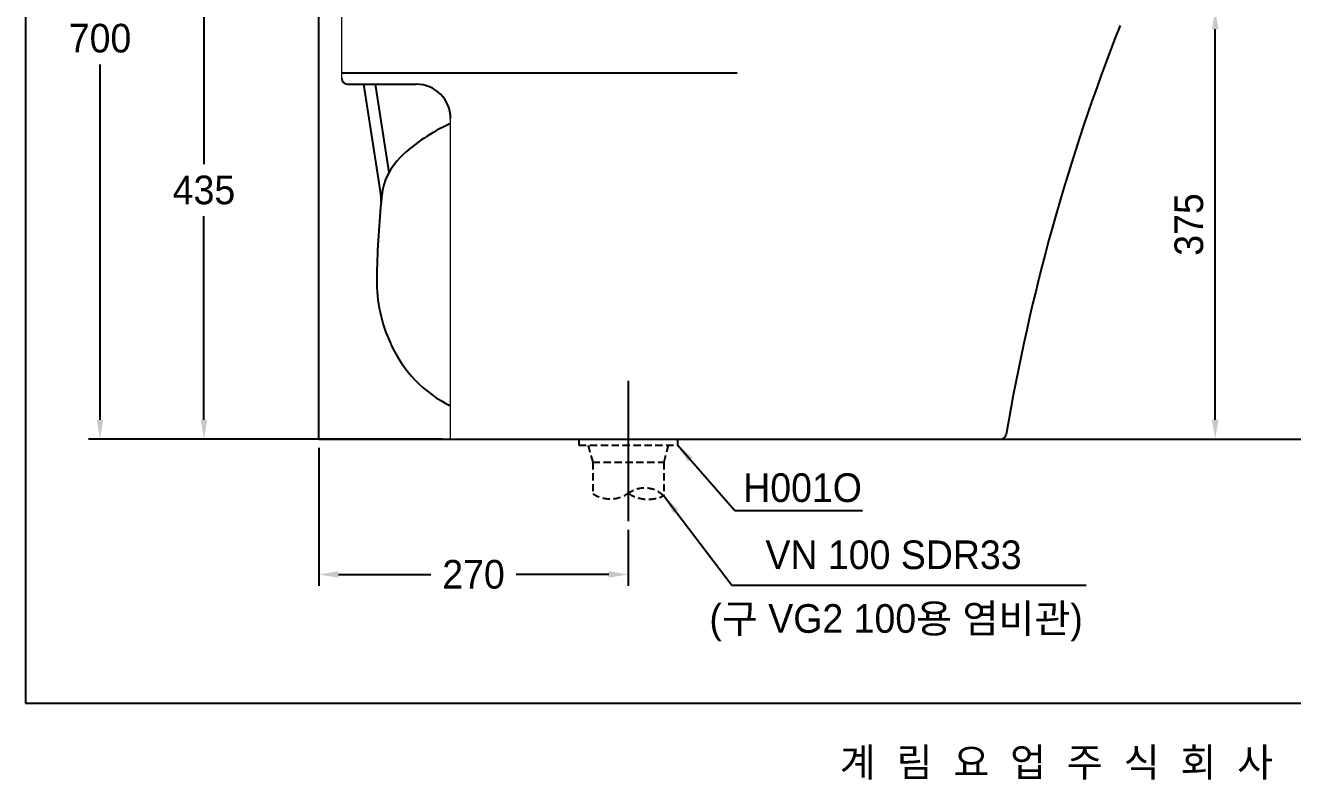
# Model space of a CAD drawing. Header units: millimetres. Extents: x 0 to 5600, y -67 to 2530.
# Drawn here: x 3800 to 4906, y -67 to 592 of the extents above; entities that cross this region are included whole.
import ezdxf
from ezdxf.enums import TextEntityAlignment as Align
from ezdxf.lldxf.tags import DXFTag

# ---------------------------------------------------------------- set-up
doc = ezdxf.new("R2010")
doc.units = ezdxf.units.MM
doc.linetypes.add('DASHED2', pattern=[9.525, 6.35, -3.175])
for name, color, linetype in [('TEXT', 7, 'Continuous'), ('내부선 및 부속', 4, 'Continuous'), ('도각라인', 7, 'Continuous'), ('외형선', 3, 'Continuous'), ('점선', 6, 'DASHED2'), ('중심선', 1, 'DASHED'), ('치수선', 7, 'Continuous')]:
    doc.layers.add(name, color=color, linetype=linetype)
doc.styles.add('____', font='')
doc.styles.add('타이틀', font='H2GTRM.TTF', dxfattribs={"height": 25})
doc.styles.get('____').set_extended_font_data('굴림')
tags = doc.linetypes.add('DASHDOT', pattern=[70, 31, -13, 13, -13]).pattern_tags.tags
tags[10:11] = [DXFTag(74, 4), DXFTag(75, 0), DXFTag(340, '0'), DXFTag(46, 0.0), DXFTag(50, 0.0), DXFTag(44, 0.0), DXFTag(45, 0.0)]
tags[8:9] = [DXFTag(74, 4), DXFTag(75, 0), DXFTag(340, '0'), DXFTag(46, 0.0), DXFTag(50, 0.0), DXFTag(44, 0.0), DXFTag(45, 0.0)]
tags[6:7] = [DXFTag(74, 4), DXFTag(75, 0), DXFTag(340, '0'), DXFTag(46, 0.0), DXFTag(50, 0.0), DXFTag(44, 0.0), DXFTag(45, 0.0)]
tags[4:5] = [DXFTag(74, 4), DXFTag(75, 0), DXFTag(340, '0'), DXFTag(46, 0.0), DXFTag(50, 0.0), DXFTag(44, 0.0), DXFTag(45, 0.0)]
tags = doc.linetypes.add('DASHED', pattern=[25.72, 12.86, -12.86]).pattern_tags.tags
tags[6:7] = [DXFTag(74, 4), DXFTag(75, 0), DXFTag(340, '0'), DXFTag(46, 0.0), DXFTag(50, 0.0), DXFTag(44, 0.0), DXFTag(45, 0.0)]
tags[4:5] = [DXFTag(74, 4), DXFTag(75, 0), DXFTag(340, '0'), DXFTag(46, 0.0), DXFTag(50, 0.0), DXFTag(44, 0.0), DXFTag(45, 0.0)]
doc.dimstyles.new('MSADIM', dxfattribs={"dimtxt": 33, "dimasz": 17, "dimexe": 10, "dimexo": 7.5, "dimgap": 10, "dimtad": 0, "dimtih": 1, "dimtoh": 1, "dimdec": 0, "dimzin": 1, "dimdsep": 46, "dimtxsty": '____', "dimcen": 11.25, "dimadec": 0, "dimazin": 0, "dimtfac": 1, "dimtdec": 0, "dimtix": 1, "dimtmove": 0, "dimatfit": 3, "dimfxl": 1, "dimtolj": 1, "dimtzin": 1, "dimarcsym": 0})

# ---------------------------------------------------------------- blocks, each defined once
blk = doc.blocks.new('*D7')
at = {"layer": '치수선', "color": 0, "linetype": 'Continuous', "lineweight": -2, "transparency": 16777216}
for p, q in [((4073.7, 665.2), (3945.9, 665.2)), ((3955.9, 648.2), (3955.9, 470.5)), ((3955.9, 247.2), (3955.9, 424.9)), ((4163.7, 230.2), (3945.9, 230.2))]:
    blk.add_line(p, q, dxfattribs=at)
at = {"layer": '치수선', "color": 0, "linetype": 'Continuous', "transparency": 16777216}
for points in [[(3953.1, 648.2), (3958.7, 648.2), (3955.9, 665.2)], [(3953.1, 247.2), (3958.7, 247.2), (3955.9, 230.2)]]:
    blk.add_solid(points, dxfattribs=at)
at = {"layer": '치수선', "color": 0, "linetype": 'Continuous', "transparency": 16777216, "insert": (3955.9, 447.7), "char_height": 25, "attachment_point": 5, "style": '____'}
blk.add_mtext('\\A1;435', dxfattribs=at)
blk = doc.blocks.new('*D8')
at = {"layer": '치수선', "color": 0, "lineweight": -2, "transparency": 16777216}
for p, q in [((4753.7, 605.2), (4848.6, 605.2)), ((4838.6, 247.2), (4838.6, 588.2)), ((4658.7, 230.2), (4848.6, 230.2))]:
    blk.add_line(p, q, dxfattribs=at)
at = {"layer": '치수선', "color": 0, "transparency": 16777216}
for points in [[(4835.7, 588.2), (4841.4, 588.2), (4838.6, 605.2)], [(4835.7, 247.2), (4841.4, 247.2), (4838.6, 230.2)]]:
    blk.add_solid(points, dxfattribs=at)
at = {"layer": '치수선', "color": 0, "transparency": 16777216, "insert": (4815.7, 417.7), "char_height": 25, "attachment_point": 5, "rotation": 90, "style": '____'}
blk.add_mtext('\\A1;375', dxfattribs=at)
blk = doc.blocks.new('*D10')
at = {"layer": '치수선', "color": 0, "linetype": 'Continuous', "lineweight": -2, "transparency": 16777216}
for p, q in [((3996.7, 930.2), (3855.2, 930.2)), ((3865.2, 913.2), (3865.2, 603)), ((3865.2, 247.2), (3865.2, 557.4)), ((4163.7, 230.2), (3855.2, 230.2))]:
    blk.add_line(p, q, dxfattribs=at)
at = {"layer": '치수선', "color": 0, "linetype": 'Continuous', "transparency": 16777216}
for points in [[(3862.3, 913.2), (3868, 913.2), (3865.2, 930.2)], [(3862.3, 247.2), (3868, 247.2), (3865.2, 230.2)]]:
    blk.add_solid(points, dxfattribs=at)
at = {"layer": '치수선', "color": 0, "linetype": 'Continuous', "transparency": 16777216, "insert": (3865.2, 580.2), "char_height": 25, "attachment_point": 5, "style": '____'}
blk.add_mtext('\\A1;700', dxfattribs=at)
blk = doc.blocks.new('*D11')
at = {"layer": '치수선', "color": 0, "linetype": 'Continuous', "lineweight": -2, "transparency": 16777216}
for p, q in [((4056.2, 222.7), (4056.2, 102.2)), ((4326.2, 151.3), (4326.2, 102.2)), ((4073.2, 112.2), (4153.9, 112.2)), ((4309.2, 112.2), (4228.5, 112.2))]:
    blk.add_line(p, q, dxfattribs=at)
at = {"layer": '치수선', "color": 0, "linetype": 'Continuous', "transparency": 16777216}
for points in [[(4073.2, 115.1), (4073.2, 109.4), (4056.2, 112.2)], [(4309.2, 115.1), (4309.2, 109.4), (4326.2, 112.2)]]:
    blk.add_solid(points, dxfattribs=at)
at = {"layer": '치수선', "color": 0, "linetype": 'Continuous', "transparency": 16777216, "insert": (4191.2, 112.2), "char_height": 25, "attachment_point": 5, "style": '____'}
blk.add_mtext('\\A1;270', dxfattribs=at)

msp = doc.modelspace()

# ---------------------------------------------------------------- linework, layer by layer
at = {"layer": '내부선 및 부속'}
for p, q in [((4076.2, 550.2), (4421.2, 550.2)), ((4095.2, 540.2), (4141.2, 540.2)), ((4105.3, 540.2), (4117.3, 463))]:
    msp.add_line(p, q, dxfattribs=at)
at = {"layer": '내부선 및 부속', "linetype": 'Continuous', "lineweight": 18}
msp.add_line((4171.2, 259.3), (4171.2, 510.2), dxfattribs=at)
at = {"layer": '내부선 및 부속'}
for centre, radius, start, end in [((4141.2, 510.2), 30, 0, 90), ((4229, 372), 145.7, 113.3758, 134.1848), ((4165.8, 437.1), 55, 134.1848, 173.7719), ((4856.7, 361.7), 750, 173.7719, 174.2127)]:
    msp.add_arc(centre, radius, start, end, dxfattribs=at)
at = {"layer": '도각라인', "color": 7}
for p, q in [((3800, 2530), (3800, 0)), ((3800, 0), (5600, 0))]:
    msp.add_line(p, q, dxfattribs=at)
at = {"layer": '외형선'}
for p, q in [((4056.2, 230.2), (4056.2, 1059.4)), ((4081.2, 540.2), (4095.2, 540.2)), ((4095.2, 540.2), (4108.6, 454)), ((4108.6, 454), (4110.4, 442.4)), ((4056.2, 230.2), (4651.2, 230.2)), ((4651.2, 230.2), (5515.1, 230.2))]:
    msp.add_line(p, q, dxfattribs=at)
at = {"layer": '외형선', "linetype": 'Continuous', "lineweight": 18}
for p, q in [((4076.2, 545.2), (4076.2, 660.2)), ((4171.2, 230.2), (4171.2, 259.3))]:
    msp.add_line(p, q, dxfattribs=at)
at = {"layer": '외형선'}
for centre, radius, start, end in [((6430.7, -67), 1800, 158.5408, 170.363), ((4081.2, 545.2), 5, 180, 270), ((4856.7, 361.7), 750, 174.2127, 179.3488), ((4090.6, 439.3), 20, 354.2127, 8.8233), ((4236.7, 368.7), 130, 179.3488, 205.178), ((4219.6, 358.1), 110, 203.9917, 243.885), ((4651.2, 235.2), 5, 270, 350.363)]:
    msp.add_arc(centre, radius, start, end, dxfattribs=at)
at = {"layer": '점선'}
for p, q in [((4283.2, 230.2), (4283.2, 225.2)), ((4283.2, 225.2), (4369.2, 225.2)), ((4291.2, 225.2), (4295.2, 210.2)), ((4361.2, 225.2), (4357.2, 210.2)), ((4369.2, 230.2), (4369.2, 225.2)), ((4295.2, 210.2), (4295.2, 182.7)), ((4295.2, 210.2), (4357.2, 210.2)), ((4357.2, 210.2), (4357.2, 180.9))]:
    msp.add_line(p, q, dxfattribs=at)
for centre, radius, start, end in [((4310.5, 206.3), 28.1, 237.1476, 305.6288), ((4343.6, 210), 32.1, 237.1903, 295.1018), ((4340.5, 163.2), 24.4, 46.5379, 123.8822)]:
    msp.add_arc(centre, radius, start, end, dxfattribs=at)
at = {"layer": '중심선', "linetype": 'DASHDOT'}
msp.add_line((4326.2, 281.2), (4326.2, 158.8), dxfattribs=at)
at = {"layer": '치수선', "linetype": 'Continuous'}
for p, q in [((4419.3, 168), (4530.8, 168)), ((4433.7, 102.9), (4726, 102.9))]:
    msp.add_line(p, q, dxfattribs=at)

# ---------------------------------------------------------------- texts
at = {"layer": 'TEXT', "char_height": 25, "width": 379.657, "attachment_point": 1, "line_spacing_factor": 0.963855, "style": '타이틀'}
for s, insert in [('\\A1;VN 100 SDR33', (4446, 141.9)), ('\\A1;(구 VG2 100{\\fGulim|b0|i0|c129|p50;용 염비관)}', (4397.1, 86.3))]:
    msp.add_mtext(s, dxfattribs=dict(at, insert=insert))
at = {"layer": '도각라인', "style": '타이틀'}
msp.add_text('계  림  요  업  주  식  회  사', height=25, dxfattribs=at).set_placement((4700, -51.7), align=Align.MIDDLE_CENTER)
at = {"layer": '치수선', "linetype": 'Continuous', "style": '타이틀'}
msp.add_text('H001O', height=25, dxfattribs=at).set_placement((4478.4, 188), align=Align.MIDDLE_CENTER)

# ---------------------------------------------------------------- dimensions: what is measured, and where the dimension line sits
at = {"layer": '치수선', "linetype": 'Continuous'}
for base, p1, picture, middle in [((3865.2, 230.2), (4004.2, 930.2), '*D10', (3865.2, 580.2)), ((3955.9, 230.2), (4081.2, 665.2), '*D7', (3955.9, 447.7))]:
    dim = msp.add_linear_dim(base=base, p1=p1, p2=(4171.2, 230.2), angle=90, dimstyle='MSADIM', override={"dimtxt": 25}, dxfattribs=at)
    dim.commit()
    dim.dimension.update_dxf_attribs({"geometry": picture, "text_midpoint": middle})
at = {"layer": '치수선'}
dim = msp.add_linear_dim(base=(4838.6, 605.2), p1=(4651.2, 230.2), p2=(4746.2, 605.2), angle=90, dimstyle='MSADIM', override={"dimtxt": 25, "dimtad": 1, "dimtih": 0, "dimtoh": 0}, dxfattribs=at)
dim.commit()
dim.dimension.update_dxf_attribs({"geometry": '*D8', "text_midpoint": (4815.7, 417.7)})
at = {"layer": '치수선', "linetype": 'Continuous'}
dim = msp.add_linear_dim(base=(4326.2, 112.2), p1=(4056.2, 230.2), p2=(4326.2, 158.8), dimstyle='MSADIM', override={"dimtxt": 25}, dxfattribs=at)
dim.commit()
dim.dimension.update_dxf_attribs({"geometry": '*D11', "text_midpoint": (4191.2, 112.2)})

# ---------------------------------------------------------------- leaders
msp.add_leader([(4369.1, 225.4), (4419.3, 168)], dimstyle='MSADIM', override={"dimtxt": 25}, dxfattribs=at)
at = {"layer": '치수선', "linetype": 'Continuous', "annotation_type": 0, "has_hookline": 1, "hookline_direction": 0}
msp.add_leader([(4357.5, 180.7), (4416.7, 102.9), (4433.7, 102.9)], dimstyle='MSADIM', override={"dimtxt": 25}, dxfattribs=at)

doc.saveas('drawing.dxf')
